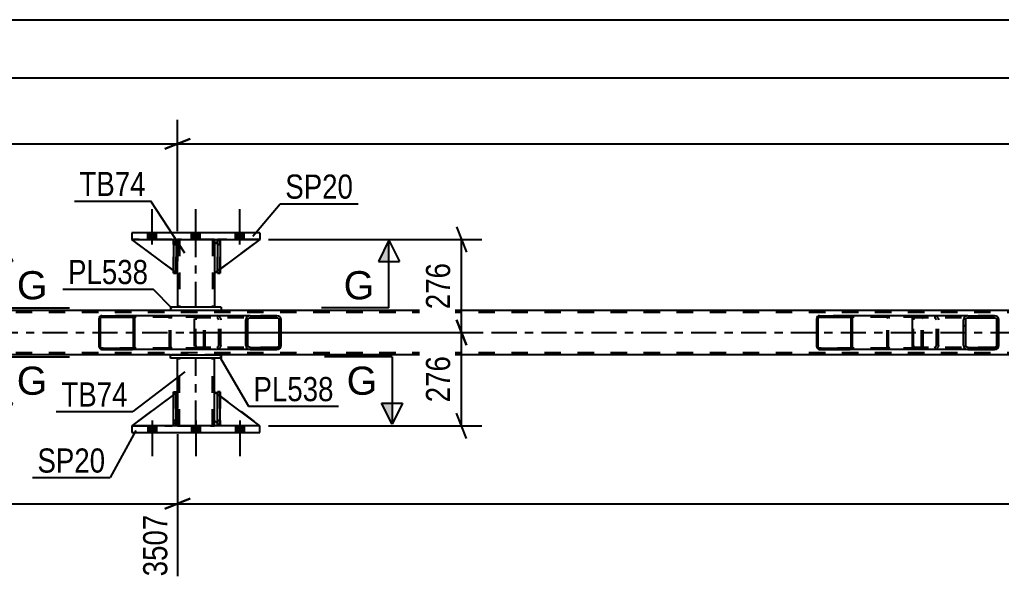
# Model space of a CAD drawing. Header units: millimetres. Extents: x 0 to 841, y 0 to 594.
# Drawn here: x 220.5 to 337, y 211.6 to 278.2 of the extents above; entities that cross this region are included whole.
import ezdxf

# ---------------------------------------------------------------- set-up
doc = ezdxf.new("R2010")
doc.units = ezdxf.units.MM
doc.linetypes.add('DXK_LINE_DOT2', pattern=[3.9198, 1.9599, -1.9599])
doc.linetypes.add('DXK_LINE_DOT3', pattern=[5.9187, 2.979, -0.9799, 0.9799, -0.9799])
doc.styles.add('Arial', font='ARIAL.TTF', dxfattribs={"height": 0.2})
doc.styles.add('Arial Narrow', font='ARIALN.TTF', dxfattribs={"height": 0.2})

# ---------------------------------------------------------------- blocks, each defined once
blk = doc.blocks.new('Part-814735583-2885 - 2738')
at = {"color": 7, "linetype": 'DXK_LINE_DOT2'}
for p, q in [((243.96, 251.52), (243.96, 252.12)), ((243.96, 252.12), (243.96, 252.12)), ((243.96, 252.12), (243.96, 248.12)), ((244.28, 252.12), (243.96, 252.12)), ((244.28, 251.52), (244.28, 252.12)), ((244.28, 248.12), (244.28, 252.12)), ((243.96, 248.12), (243.96, 251.52)), ((243.96, 251.52), (244.28, 251.52)), ((244.28, 251.52), (244.28, 248.12)), ((243.96, 248.12), (244.28, 248.12))]:
    blk.add_line(p, q, dxfattribs=at)
blk = doc.blocks.new('Part-814735583-2821 - 2738')
at = {"color": 2, "linetype": 'Continuous'}
for p, q in [((238.76, 233.71), (233.81, 230.04)), ((239.21, 234.04), (239.08, 233.95)), ((239.21, 230.64), (239.21, 234.04)), ((239.21, 230.64), (239.08, 230.52)), ((239.21, 230.64), (239.21, 230.64)), ((238.76, 230.2), (238.61, 230.04))]:
    blk.add_line(p, q, dxfattribs=at)
at = {"color": 7, "linetype": 'DXK_LINE_DOT2'}
for p, q in [((239.08, 233.95), (238.76, 233.71)), ((239.21, 230.64), (239.21, 234.04)), ((239.21, 230.64), (238.61, 230.04)), ((233.81, 230.04), (238.61, 230.04)), ((239.08, 230.52), (238.76, 230.2))]:
    blk.add_line(p, q, dxfattribs=at)
blk = doc.blocks.new('Part-814735583-2918 - 2738')
at = {"color": 2, "linetype": 'Continuous'}
for p, q in [((244.41, 244.12), (238.41, 244.12)), ((238.41, 244.12), (238.41, 243.72)), ((244.41, 243.72), (238.41, 243.72)), ((244.41, 244.12), (244.41, 243.72))]:
    blk.add_line(p, q, dxfattribs=at)
blk = doc.blocks.new('Part-814735583-2873 - 2738')
at = {"color": 2, "linetype": 'Continuous'}
for p, q in [((239.21, 234.04), (239.21, 238.04)), ((243.61, 234.04), (243.61, 238.04)), ((239.21, 230.04), (239.21, 230.64)), ((243.61, 230.04), (243.61, 230.64))]:
    blk.add_line(p, q, dxfattribs=at)
at = {"color": 7, "linetype": 'DXK_LINE_DOT2'}
for p, q in [((243.61, 238.04), (239.21, 238.04)), ((239.45, 230.04), (239.45, 238.04)), ((243.37, 230.04), (243.37, 238.04)), ((239.21, 230.64), (239.21, 234.04)), ((243.61, 230.64), (243.61, 234.04)), ((239.21, 230.04), (243.61, 230.04))]:
    blk.add_line(p, q, dxfattribs=at)
at = {"color": 7, "linetype": 'DXK_LINE_DOT3'}
blk.add_line((241.41, 230.04), (241.41, 238.04), dxfattribs=at)
blk = doc.blocks.new('Part-814735583-2868 - 2738')
at = {"color": 2, "linetype": 'Continuous'}
for p, q in [((238.41, 238.44), (244.41, 238.44)), ((238.41, 238.04), (238.41, 238.44)), ((244.41, 238.04), (238.41, 238.04)), ((244.41, 238.44), (244.41, 238.04))]:
    blk.add_line(p, q, dxfattribs=at)
blk = doc.blocks.new('Part-814735583-2823 - 2738')
at = {"color": 2, "linetype": 'Continuous'}
for p, q in [((243.96, 230.04), (243.96, 234.04)), ((243.96, 234.04), (244.28, 234.04)), ((244.28, 230.04), (244.28, 234.04)), ((243.96, 230.04), (243.96, 230.04)), ((244.28, 230.04), (243.96, 230.04))]:
    blk.add_line(p, q, dxfattribs=at)
at = {"color": 7, "linetype": 'DXK_LINE_DOT2'}
for p, q in [((243.96, 234.04), (243.96, 230.64)), ((244.28, 230.64), (244.28, 234.04)), ((243.96, 230.64), (243.96, 230.04)), ((243.96, 230.64), (244.28, 230.64)), ((244.28, 230.04), (244.28, 230.64)), ((244.28, 230.04), (244.28, 230.04))]:
    blk.add_line(p, q, dxfattribs=at)
blk = doc.blocks.new('Part-814735583-2818 - 2738')
at = {"color": 2, "linetype": 'Continuous'}
for p, q in [((243.61, 230.64), (243.61, 234.04)), ((243.96, 233.78), (243.61, 234.04)), ((249.01, 230.04), (244.28, 233.54)), ((243.96, 230.29), (243.61, 230.64))]:
    blk.add_line(p, q, dxfattribs=at)
at = {"color": 7, "linetype": 'DXK_LINE_DOT2'}
for p, q in [((244.28, 233.54), (243.96, 233.78)), ((244.21, 230.04), (243.96, 230.29)), ((249.01, 230.04), (244.21, 230.04)), ((249.01, 230.04), (249.01, 230.04)), ((249.01, 230.04), (249.01, 230.04))]:
    blk.add_line(p, q, dxfattribs=at)
blk = doc.blocks.new('Part-814735583-2883 - 2738')
at = {"color": 2, "linetype": 'Continuous'}
for p, q in [((249.01, 230.04), (233.81, 230.04)), ((233.81, 230.04), (233.81, 229.24)), ((249.01, 229.24), (249.01, 230.04)), ((233.81, 229.24), (249.01, 229.24))]:
    blk.add_line(p, q, dxfattribs=at)
blk = doc.blocks.new('Part-814735583-2819 - 2738')
at = {"color": 7, "linetype": 'DXK_LINE_DOT2'}
for p, q in [((243.61, 230.64), (243.61, 234.04)), ((243.61, 234.04), (249.01, 230.04)), ((244.21, 230.04), (243.61, 230.64)), ((249.01, 230.04), (244.21, 230.04))]:
    blk.add_line(p, q, dxfattribs=at)
blk = doc.blocks.new('Part-814735583-2820 - 2738')
at = {"color": 7, "linetype": 'DXK_LINE_DOT2'}
for p, q in [((238.76, 251.52), (238.76, 252.12)), ((238.76, 252.12), (238.76, 252.12)), ((238.76, 252.12), (238.76, 248.12)), ((239.08, 252.12), (238.76, 252.12)), ((239.08, 251.52), (239.08, 252.12)), ((239.08, 248.12), (239.08, 252.12)), ((238.76, 248.12), (238.76, 251.52)), ((238.76, 251.52), (239.08, 251.52)), ((239.08, 251.52), (239.08, 248.12)), ((238.76, 248.12), (239.08, 248.12))]:
    blk.add_line(p, q, dxfattribs=at)
blk = doc.blocks.new('Part-814735583-2822 - 2738')
at = {"color": 7, "linetype": 'DXK_LINE_DOT2'}
for p, q in [((239.21, 234.04), (233.81, 230.04)), ((239.21, 230.64), (239.21, 234.04)), ((239.21, 234.04), (239.21, 230.64)), ((238.61, 230.04), (239.21, 230.64)), ((239.21, 230.64), (238.61, 230.04)), ((239.21, 230.64), (239.21, 230.64)), ((233.81, 230.04), (238.61, 230.04))]:
    blk.add_line(p, q, dxfattribs=at)
blk = doc.blocks.new('Part-814735583-2825 - 2738')
at = {"color": 7, "linetype": 'DXK_LINE_DOT2'}
for p, q in [((244.28, 234.04), (243.96, 234.04)), ((243.96, 230.64), (243.96, 234.04)), ((243.96, 234.04), (243.96, 230.04)), ((244.28, 234.04), (244.28, 230.64)), ((244.28, 230.04), (244.28, 234.04)), ((244.28, 230.64), (243.96, 230.64)), ((243.96, 230.04), (243.96, 230.64)), ((244.28, 230.64), (244.28, 230.04)), ((244.28, 230.04), (243.96, 230.04)), ((244.28, 230.04), (244.28, 230.04))]:
    blk.add_line(p, q, dxfattribs=at)
blk = doc.blocks.new('Part-814735583-2891 - 2738')
at = {"color": 2, "linetype": 'Continuous'}
for p, q in [((239.21, 252.12), (239.21, 251.52)), ((243.61, 252.12), (243.61, 251.52)), ((239.21, 248.12), (239.21, 244.12)), ((243.61, 248.12), (243.61, 244.12))]:
    blk.add_line(p, q, dxfattribs=at)
at = {"color": 7, "linetype": 'DXK_LINE_DOT2'}
for p, q in [((243.61, 252.12), (239.21, 252.12)), ((239.45, 252.12), (239.45, 244.12)), ((243.37, 252.12), (243.37, 244.12)), ((239.21, 251.52), (239.21, 248.12)), ((243.61, 251.52), (243.61, 248.12)), ((243.61, 244.12), (239.21, 244.12))]:
    blk.add_line(p, q, dxfattribs=at)
at = {"color": 7, "linetype": 'DXK_LINE_DOT3'}
blk.add_line((241.41, 244.12), (241.41, 252.12), dxfattribs=at)
blk = doc.blocks.new('Part-814735583-2827 - 2738')
at = {"linetype": 'Continuous'}
h = blk.add_hatch(dxfattribs=at)
h.set_pattern_fill('', scale=0.7, style=0, pattern_type=0)
h.set_pattern_definition([(45, (336.616, 242.7862), (-1.57154, 1.57154), [])])
h.paths.add_polyline_path([(336.65, 242.6), (336.62, 242.79), (336.51, 242.94), (336.34, 243.05), (336.15, 243.08), (332.97, 243.08), (332.77, 243.05), (332.61, 242.94), (332.5, 242.79), (332.46, 242.6), (332.46, 239.56), (332.5, 239.38), (332.61, 239.22), (332.77, 239.12), (332.97, 239.08), (336.15, 239.08), (336.34, 239.12), (336.51, 239.22), (336.62, 239.38), (336.65, 239.56)])
h.paths.add_polyline_path([(336.38, 239.47), (336.33, 239.39), (336.25, 239.34), (336.15, 239.32), (332.97, 239.32), (332.87, 239.34), (332.79, 239.39), (332.73, 239.47), (332.72, 239.56), (332.72, 242.6), (332.73, 242.69), (332.79, 242.77), (332.87, 242.82), (332.97, 242.84), (336.15, 242.84), (336.25, 242.82), (336.33, 242.77), (336.38, 242.69), (336.4, 242.6), (336.4, 239.56)])
at = {"color": 2, "linetype": 'Continuous'}
for p, q in [((326.4, 242.6), (326.42, 242.79)), ((326.4, 239.56), (326.4, 242.6)), ((326.42, 242.79), (326.48, 242.94)), ((326.48, 242.94), (326.56, 243.05)), ((326.56, 243.05), (326.67, 243.08)), ((332.97, 243.08), (326.67, 243.08)), ((332.5, 242.79), (332.46, 242.6)), ((332.46, 239.56), (332.46, 242.6)), ((332.72, 242.6), (332.73, 242.69)), ((332.72, 239.56), (332.72, 242.6)), ((332.73, 242.69), (332.79, 242.77)), ((332.97, 243.08), (332.77, 243.05)), ((332.79, 242.77), (332.87, 242.82)), ((332.87, 242.82), (332.97, 242.84)), ((332.97, 243.08), (336.15, 243.08)), ((332.97, 242.84), (336.15, 242.84)), ((336.34, 243.05), (336.15, 243.08)), ((336.15, 242.84), (336.25, 242.82)), ((336.25, 242.82), (336.33, 242.77)), ((336.33, 242.77), (336.38, 242.69)), ((336.38, 242.69), (336.4, 242.6)), ((336.4, 239.56), (336.4, 242.6)), ((336.65, 242.6), (336.62, 242.79)), ((336.65, 239.56), (336.65, 242.6)), ((326.42, 239.38), (326.4, 239.56)), ((326.48, 239.22), (326.42, 239.38)), ((326.56, 239.12), (326.48, 239.22)), ((326.67, 239.08), (326.56, 239.12)), ((332.97, 239.08), (326.67, 239.08)), ((332.46, 239.56), (332.5, 239.38)), ((332.73, 239.47), (332.72, 239.56)), ((332.79, 239.39), (332.73, 239.47)), ((332.77, 239.12), (332.97, 239.08)), ((332.87, 239.34), (332.79, 239.39)), ((332.97, 239.32), (332.87, 239.34)), ((332.97, 239.32), (336.15, 239.32)), ((332.97, 239.08), (336.15, 239.08)), ((336.25, 239.34), (336.15, 239.32)), ((336.15, 239.08), (336.34, 239.12)), ((336.33, 239.39), (336.25, 239.34)), ((336.38, 239.47), (336.33, 239.39)), ((336.4, 239.56), (336.38, 239.47)), ((336.62, 239.38), (336.65, 239.56))]:
    blk.add_line(p, q, dxfattribs=at)
at = {"color": 7, "linetype": 'DXK_LINE_DOT2'}
for p, q in [((326.54, 242.69), (326.53, 242.6)), ((326.53, 239.56), (326.53, 242.6)), ((326.57, 242.77), (326.54, 242.69)), ((326.61, 242.82), (326.57, 242.77)), ((326.67, 242.84), (326.61, 242.82)), ((336.15, 242.84), (326.67, 242.84)), ((327.66, 242.84), (327.66, 243.08)), ((329, 243.08), (329.19, 243.05)), ((329.1, 242.82), (329, 242.84)), ((329.18, 242.77), (329.1, 242.82)), ((329.23, 242.69), (329.18, 242.77)), ((329.25, 242.6), (329.23, 242.69)), ((329.25, 239.56), (329.25, 242.6)), ((329.47, 242.79), (329.5, 242.6)), ((329.5, 239.56), (329.5, 242.6)), ((336.15, 243.08), (332.97, 243.08)), ((326.53, 239.56), (326.54, 239.47)), ((326.54, 239.47), (326.57, 239.39)), ((326.57, 239.39), (326.61, 239.34)), ((326.61, 239.34), (326.67, 239.32)), ((336.15, 239.32), (326.67, 239.32)), ((327.66, 239.08), (327.66, 239.32)), ((329, 239.32), (329.1, 239.34)), ((329.19, 239.12), (329, 239.08)), ((329.1, 239.34), (329.18, 239.39)), ((329.18, 239.39), (329.23, 239.47)), ((329.23, 239.47), (329.25, 239.56)), ((329.5, 239.56), (329.47, 239.38)), ((336.15, 239.08), (332.97, 239.08))]:
    blk.add_line(p, q, dxfattribs=at)
for centre, start, end in [((329.02, 242.59), 23.8494, 68.8059), ((329.02, 239.58), 291.1941, 336.1506)]:
    blk.add_arc(centre, 0.492, start, end, dxfattribs=at)
at = {"color": 2, "linetype": 'Continuous'}
for centre, start, end in [((332.95, 242.59), 111.1941, 156.1506), ((336.17, 242.59), 23.8494, 68.8059), ((332.95, 239.58), 203.8494, 248.8059), ((336.17, 239.58), 291.1941, 336.1506)]:
    blk.add_arc(centre, 0.492, start, end, dxfattribs=at)
blk = doc.blocks.new('Part-814735583-2829 - 2738')
at = {"color": 2, "linetype": 'Continuous'}
for p, q in [((244.28, 252.12), (243.96, 252.12)), ((243.96, 252.12), (243.96, 248.12)), ((244.28, 252.12), (244.28, 252.12)), ((244.28, 252.12), (244.28, 248.12)), ((244.28, 248.12), (243.96, 248.12))]:
    blk.add_line(p, q, dxfattribs=at)
at = {"color": 7, "linetype": 'DXK_LINE_DOT2'}
for p, q in [((243.96, 251.52), (243.96, 252.12)), ((244.28, 251.52), (244.28, 252.12)), ((244.28, 252.12), (244.28, 252.12)), ((244.28, 251.52), (243.96, 251.52)), ((243.96, 251.52), (243.96, 248.12)), ((244.28, 248.12), (244.28, 251.52))]:
    blk.add_line(p, q, dxfattribs=at)
blk = doc.blocks.new('Part-814735583-2830 - 2738')
at = {"color": 7, "linetype": 'DXK_LINE_DOT2'}
for p, q in [((239.21, 248.12), (233.81, 252.12)), ((233.81, 252.12), (238.61, 252.12)), ((238.61, 252.12), (239.21, 251.52)), ((239.21, 251.52), (238.61, 252.12)), ((239.21, 251.52), (239.21, 248.12)), ((239.21, 251.52), (239.21, 251.52)), ((239.21, 251.52), (239.21, 248.12))]:
    blk.add_line(p, q, dxfattribs=at)
blk = doc.blocks.new('Part-814735583-2831 - 2738')
at = {"color": 2, "linetype": 'Continuous'}
for p, q in [((238.76, 248.45), (233.81, 252.12)), ((238.76, 251.97), (238.61, 252.12)), ((239.21, 251.52), (239.08, 251.65)), ((239.21, 251.52), (239.21, 251.52)), ((239.21, 248.12), (239.21, 251.52)), ((239.08, 248.22), (239.21, 248.12)), ((239.21, 248.12), (239.21, 248.12))]:
    blk.add_line(p, q, dxfattribs=at)
at = {"color": 7, "linetype": 'DXK_LINE_DOT2'}
for p, q in [((238.61, 252.12), (233.81, 252.12)), ((238.61, 252.12), (239.21, 251.52)), ((239.08, 251.65), (238.76, 251.97)), ((239.21, 251.52), (239.21, 248.12)), ((239.08, 248.22), (238.76, 248.45))]:
    blk.add_line(p, q, dxfattribs=at)
blk = doc.blocks.new('Part-814735583-2832 - 2738')
at = {"color": 7, "linetype": 'DXK_LINE_DOT2'}
for p, q in [((244.21, 252.12), (243.61, 251.52)), ((243.61, 248.12), (249.01, 252.12)), ((249.01, 252.12), (244.21, 252.12)), ((243.61, 251.52), (243.61, 248.12))]:
    blk.add_line(p, q, dxfattribs=at)
blk = doc.blocks.new('Part-814735583-2833 - 2738')
at = {"color": 2, "linetype": 'Continuous'}
for p, q in [((243.96, 251.88), (243.61, 251.52)), ((249.01, 252.12), (244.28, 248.62)), ((243.61, 251.52), (243.61, 248.12)), ((243.96, 248.38), (243.61, 248.12))]:
    blk.add_line(p, q, dxfattribs=at)
at = {"color": 7, "linetype": 'DXK_LINE_DOT2'}
for p, q in [((244.21, 252.12), (243.96, 251.88)), ((249.01, 252.12), (244.21, 252.12)), ((244.28, 248.62), (243.96, 248.38))]:
    blk.add_line(p, q, dxfattribs=at)
blk = doc.blocks.new('Part-814735583-2852 - 2738')
at = {"linetype": 'Continuous'}
h = blk.add_hatch(dxfattribs=at)
h.set_pattern_fill('', scale=0.7, style=0, pattern_type=0)
h.set_pattern_definition([(45, (319.284, 242.885), (-1.57154, 1.57154), [])])
h.paths.add_polyline_path([(319.31, 242.76), (319.28, 242.88), (319.21, 242.99), (319.1, 243.06), (318.97, 243.08), (315.39, 243.08), (315.26, 243.06), (315.15, 242.99), (315.08, 242.88), (315.05, 242.76), (315.05, 239.4), (315.08, 239.28), (315.15, 239.18), (315.26, 239.11), (315.39, 239.08), (318.97, 239.08), (319.1, 239.11), (319.21, 239.18), (319.28, 239.28), (319.31, 239.4)])
h.paths.add_polyline_path([(319.13, 239.34), (319.09, 239.29), (319.03, 239.25), (318.97, 239.24), (315.39, 239.24), (315.33, 239.25), (315.27, 239.29), (315.24, 239.34), (315.22, 239.4), (315.22, 242.76), (315.24, 242.82), (315.27, 242.88), (315.33, 242.91), (315.39, 242.92), (318.97, 242.92), (319.03, 242.91), (319.09, 242.88), (319.13, 242.82), (319.14, 242.76), (319.14, 239.4)])
at = {"color": 2, "linetype": 'Continuous'}
for p, q in [((315.08, 242.88), (315.05, 242.76)), ((315.05, 239.4), (315.05, 242.76)), ((315.22, 242.76), (315.24, 242.82)), ((315.22, 239.4), (315.22, 242.76)), ((315.24, 242.82), (315.27, 242.88)), ((315.39, 243.08), (315.26, 243.06)), ((315.27, 242.88), (315.33, 242.91)), ((315.33, 242.91), (315.39, 242.92)), ((315.39, 243.08), (318.97, 243.08)), ((315.39, 242.92), (318.97, 242.92)), ((326.67, 243.08), (318.97, 243.08)), ((319.1, 243.06), (318.97, 243.08)), ((318.97, 242.92), (319.03, 242.91)), ((319.03, 242.91), (319.09, 242.88)), ((319.09, 242.88), (319.13, 242.82)), ((319.13, 242.82), (319.14, 242.76)), ((319.14, 239.4), (319.14, 242.76)), ((319.31, 242.76), (319.28, 242.88)), ((319.31, 239.4), (319.31, 242.76)), ((315.05, 239.4), (315.08, 239.28)), ((315.24, 239.34), (315.22, 239.4)), ((315.27, 239.29), (315.24, 239.34)), ((315.26, 239.11), (315.39, 239.08)), ((315.33, 239.25), (315.27, 239.29)), ((315.39, 239.24), (315.33, 239.25)), ((315.39, 239.24), (318.97, 239.24)), ((315.39, 239.08), (318.97, 239.08)), ((319.03, 239.25), (318.97, 239.24)), ((318.97, 239.08), (319.1, 239.11)), ((326.67, 239.08), (318.97, 239.08)), ((319.09, 239.29), (319.03, 239.25)), ((319.13, 239.34), (319.09, 239.29)), ((319.14, 239.4), (319.13, 239.34)), ((319.28, 239.28), (319.31, 239.4))]:
    blk.add_line(p, q, dxfattribs=at)
at = {"color": 7, "linetype": 'DXK_LINE_DOT2'}
for p, q in [((318.97, 243.08), (315.39, 243.08)), ((327.32, 242.92), (315.39, 242.92)), ((323.4, 242.76), (323.43, 242.88)), ((323.4, 239.4), (323.4, 242.76)), ((323.59, 242.82), (323.57, 242.76)), ((323.57, 239.4), (323.57, 242.76)), ((323.62, 242.88), (323.59, 242.82)), ((323.61, 243.06), (323.74, 243.08)), ((323.62, 242.88), (323.64, 242.88)), ((323.64, 242.88), (323.68, 242.91)), ((323.68, 242.91), (323.74, 242.92)), ((327.32, 243.08), (326.67, 243.08)), ((327.32, 243.08), (327.45, 243.06)), ((327.38, 242.91), (327.32, 242.92)), ((327.44, 242.88), (327.38, 242.91)), ((327.48, 242.82), (327.44, 242.88)), ((327.49, 242.76), (327.48, 242.82)), ((327.49, 239.4), (327.49, 242.76)), ((327.63, 242.88), (327.65, 242.79)), ((327.65, 242.79), (327.66, 242.76)), ((327.66, 239.4), (327.66, 242.76)), ((327.32, 239.24), (315.39, 239.24)), ((318.97, 239.08), (315.39, 239.08)), ((323.43, 239.28), (323.4, 239.4)), ((323.57, 239.4), (323.59, 239.34)), ((323.59, 239.34), (323.62, 239.29)), ((323.74, 239.08), (323.61, 239.11)), ((323.62, 239.29), (323.64, 239.28)), ((323.64, 239.28), (323.68, 239.25)), ((323.68, 239.25), (323.74, 239.24)), ((327.32, 239.08), (326.67, 239.08)), ((327.32, 239.24), (327.38, 239.25)), ((327.45, 239.11), (327.32, 239.08)), ((327.38, 239.25), (327.44, 239.29)), ((327.44, 239.29), (327.48, 239.34)), ((327.48, 239.34), (327.49, 239.4)), ((327.65, 239.38), (327.63, 239.28)), ((327.66, 239.4), (327.65, 239.38))]:
    blk.add_line(p, q, dxfattribs=at)
at = {"color": 2, "linetype": 'Continuous'}
for centre, start, end in [((315.38, 242.75), 110.7583, 155.68), ((318.98, 242.75), 24.32, 69.2417), ((315.38, 239.42), 204.32, 249.2417), ((318.98, 239.42), 290.7583, 335.68)]:
    blk.add_arc(centre, 0.331, start, end, dxfattribs=at)
at = {"color": 7, "linetype": 'DXK_LINE_DOT2'}
for centre, start, end in [((323.73, 242.75), 110.7583, 155.68), ((327.33, 242.75), 24.32, 69.2417), ((323.73, 239.42), 204.32, 249.2417), ((327.33, 239.42), 290.7583, 335.68)]:
    blk.add_arc(centre, 0.331, start, end, dxfattribs=at)
blk = doc.blocks.new('Part-814735583-2860 - 2738')
at = {"color": 2, "linetype": 'Continuous'}
for p, q in [((238.76, 230.04), (238.76, 234.04)), ((238.76, 234.04), (239.08, 234.04)), ((239.08, 230.04), (239.08, 234.04)), ((238.76, 230.04), (238.76, 230.04)), ((239.08, 230.04), (238.76, 230.04))]:
    blk.add_line(p, q, dxfattribs=at)
at = {"color": 7, "linetype": 'DXK_LINE_DOT2'}
for p, q in [((238.76, 234.04), (238.76, 230.64)), ((239.08, 230.64), (239.08, 234.04)), ((238.76, 230.64), (238.76, 230.04)), ((238.76, 230.64), (239.08, 230.64)), ((239.08, 230.04), (239.08, 230.64)), ((239.08, 230.04), (239.08, 230.04))]:
    blk.add_line(p, q, dxfattribs=at)
blk = doc.blocks.new('Part-814735583-2862 - 2738')
at = {"color": 7, "linetype": 'DXK_LINE_DOT2'}
for p, q in [((238.76, 234.04), (239.08, 234.04)), ((238.76, 230.64), (238.76, 234.04)), ((238.76, 234.04), (238.76, 230.04)), ((239.08, 234.04), (239.08, 230.64)), ((239.08, 230.04), (239.08, 233.95)), ((239.08, 230.64), (238.76, 230.64)), ((238.76, 230.04), (238.76, 230.64)), ((239.08, 230.64), (239.08, 230.04)), ((239.08, 230.04), (238.76, 230.04)), ((239.08, 230.04), (239.08, 230.04))]:
    blk.add_line(p, q, dxfattribs=at)
blk = doc.blocks.new('Part-814735583-2878 - 2738')
at = {"color": 2, "linetype": 'Continuous'}
for p, q in [((249.01, 252.92), (233.81, 252.92)), ((233.81, 252.92), (233.81, 252.12)), ((249.01, 252.92), (249.01, 252.12)), ((233.81, 252.12), (249.01, 252.12))]:
    blk.add_line(p, q, dxfattribs=at)
blk = doc.blocks.new('Part-814735583-2901 - 2738')
at = {"linetype": 'Continuous'}
h = blk.add_hatch(dxfattribs=at)
h.set_pattern_fill('', scale=0.7, style=0, pattern_type=0)
h.set_pattern_definition([(45, (234.1497, 242.885), (-1.57154, 1.57154), [])])
h.paths.add_polyline_path([(234.18, 242.76), (234.15, 242.88), (234.08, 242.99), (233.97, 243.06), (233.84, 243.08), (230.26, 243.08), (230.13, 243.06), (230.02, 242.99), (229.94, 242.88), (229.92, 242.76), (229.92, 239.4), (229.94, 239.28), (230.02, 239.18), (230.13, 239.11), (230.26, 239.08), (233.84, 239.08), (233.97, 239.11), (234.08, 239.18), (234.15, 239.28), (234.18, 239.4)])
h.paths.add_polyline_path([(233.99, 239.34), (233.96, 239.29), (233.9, 239.25), (233.84, 239.24), (230.26, 239.24), (230.19, 239.25), (230.14, 239.29), (230.1, 239.34), (230.09, 239.4), (230.09, 242.76), (230.1, 242.82), (230.14, 242.88), (230.19, 242.91), (230.26, 242.92), (233.84, 242.92), (233.9, 242.91), (233.96, 242.88), (233.99, 242.82), (234.01, 242.76), (234.01, 239.4)])
at = {"color": 2, "linetype": 'Continuous'}
for p, q in [((229.94, 242.88), (229.92, 242.76)), ((229.92, 239.4), (229.92, 242.76)), ((230.09, 242.76), (230.1, 242.82)), ((230.09, 239.4), (230.09, 242.76)), ((230.1, 242.82), (230.14, 242.88)), ((230.26, 243.08), (230.13, 243.06)), ((230.14, 242.88), (230.19, 242.91)), ((230.19, 242.91), (230.26, 242.92)), ((230.26, 243.08), (233.84, 243.08)), ((230.26, 242.92), (233.84, 242.92)), ((241.53, 243.08), (233.84, 243.08)), ((233.97, 243.06), (233.84, 243.08)), ((233.84, 242.92), (233.9, 242.91)), ((233.9, 242.91), (233.96, 242.88)), ((233.96, 242.88), (233.99, 242.82)), ((233.99, 242.82), (234.01, 242.76)), ((234.01, 239.4), (234.01, 242.76)), ((234.18, 242.76), (234.15, 242.88)), ((234.18, 239.4), (234.18, 242.76)), ((229.92, 239.4), (229.94, 239.28)), ((230.1, 239.34), (230.09, 239.4)), ((230.14, 239.29), (230.1, 239.34)), ((230.13, 239.11), (230.26, 239.08)), ((230.19, 239.25), (230.14, 239.29)), ((230.26, 239.24), (230.19, 239.25)), ((230.26, 239.24), (233.84, 239.24)), ((230.26, 239.08), (233.84, 239.08)), ((233.9, 239.25), (233.84, 239.24)), ((233.84, 239.08), (233.97, 239.11)), ((241.53, 239.08), (233.84, 239.08)), ((233.96, 239.29), (233.9, 239.25)), ((233.99, 239.34), (233.96, 239.29)), ((234.01, 239.4), (233.99, 239.34)), ((234.15, 239.28), (234.18, 239.4))]:
    blk.add_line(p, q, dxfattribs=at)
at = {"color": 7, "linetype": 'DXK_LINE_DOT2'}
for p, q in [((233.84, 243.08), (230.26, 243.08)), ((242.18, 242.92), (230.26, 242.92)), ((238.27, 242.76), (238.29, 242.88)), ((238.27, 239.4), (238.27, 242.76)), ((238.45, 242.82), (238.44, 242.76)), ((238.44, 239.4), (238.44, 242.76)), ((238.49, 242.88), (238.45, 242.82)), ((238.48, 243.06), (238.61, 243.08)), ((238.49, 242.88), (238.5, 242.88)), ((238.5, 242.88), (238.54, 242.91)), ((238.54, 242.91), (238.61, 242.92)), ((242.18, 243.08), (241.53, 243.08)), ((242.18, 243.08), (242.31, 243.06)), ((242.25, 242.91), (242.18, 242.92)), ((242.3, 242.88), (242.25, 242.91)), ((242.34, 242.82), (242.3, 242.88)), ((242.35, 242.76), (242.34, 242.82)), ((242.35, 239.4), (242.35, 242.76)), ((242.5, 242.88), (242.52, 242.79)), ((242.52, 242.79), (242.52, 242.76)), ((242.52, 239.4), (242.52, 242.76)), ((242.18, 239.24), (230.26, 239.24)), ((233.84, 239.08), (230.26, 239.08)), ((238.29, 239.28), (238.27, 239.4)), ((238.44, 239.4), (238.45, 239.34)), ((238.45, 239.34), (238.49, 239.29)), ((238.61, 239.08), (238.48, 239.11)), ((238.49, 239.29), (238.5, 239.28)), ((238.5, 239.28), (238.54, 239.25)), ((238.54, 239.25), (238.61, 239.24)), ((242.18, 239.08), (241.53, 239.08)), ((242.18, 239.24), (242.25, 239.25)), ((242.31, 239.11), (242.18, 239.08)), ((242.25, 239.25), (242.3, 239.29)), ((242.3, 239.29), (242.34, 239.34)), ((242.34, 239.34), (242.35, 239.4)), ((242.52, 239.38), (242.5, 239.28)), ((242.52, 239.4), (242.52, 239.38))]:
    blk.add_line(p, q, dxfattribs=at)
at = {"color": 2, "linetype": 'Continuous'}
for centre, start, end in [((230.25, 242.75), 110.7583, 155.68), ((233.85, 242.75), 24.32, 69.2417), ((230.25, 239.42), 204.32, 249.2417), ((233.85, 239.42), 290.7583, 335.68)]:
    blk.add_arc(centre, 0.331, start, end, dxfattribs=at)
at = {"color": 7, "linetype": 'DXK_LINE_DOT2'}
for centre, start, end in [((238.6, 242.75), 110.7583, 155.68), ((242.2, 242.75), 24.32, 69.2417), ((238.6, 239.42), 204.32, 249.2417), ((242.2, 239.42), 290.7583, 335.68)]:
    blk.add_arc(centre, 0.331, start, end, dxfattribs=at)
blk = doc.blocks.new('Part-814735583-2902 - 2738')
at = {"linetype": 'Continuous'}
h = blk.add_hatch(dxfattribs=at)
h.set_pattern_fill('', scale=0.7, style=0, pattern_type=0)
h.set_pattern_definition([(45, (251.4817, 242.7862), (-1.57154, 1.57154), [])])
h.paths.add_polyline_path([(251.52, 242.6), (251.48, 242.79), (251.37, 242.94), (251.21, 243.05), (251.02, 243.08), (247.83, 243.08), (247.64, 243.05), (247.48, 242.94), (247.37, 242.79), (247.33, 242.6), (247.33, 239.56), (247.37, 239.38), (247.48, 239.22), (247.64, 239.12), (247.83, 239.08), (251.02, 239.08), (251.21, 239.12), (251.37, 239.22), (251.48, 239.38), (251.52, 239.56)])
h.paths.add_polyline_path([(251.25, 239.47), (251.19, 239.39), (251.11, 239.34), (251.02, 239.32), (247.83, 239.32), (247.74, 239.34), (247.66, 239.39), (247.6, 239.47), (247.58, 239.56), (247.58, 242.6), (247.6, 242.69), (247.66, 242.77), (247.74, 242.82), (247.83, 242.84), (251.02, 242.84), (251.11, 242.82), (251.19, 242.77), (251.25, 242.69), (251.27, 242.6), (251.27, 239.56)])
at = {"color": 2, "linetype": 'Continuous'}
for p, q in [((241.26, 242.6), (241.28, 242.79)), ((241.26, 239.56), (241.26, 242.6)), ((241.28, 242.79), (241.34, 242.94)), ((241.34, 242.94), (241.43, 243.05)), ((241.43, 243.05), (241.53, 243.08)), ((247.83, 243.08), (241.53, 243.08)), ((247.37, 242.79), (247.33, 242.6)), ((247.33, 239.56), (247.33, 242.6)), ((247.58, 242.6), (247.6, 242.69)), ((247.58, 239.56), (247.58, 242.6)), ((247.6, 242.69), (247.66, 242.77)), ((247.83, 243.08), (247.64, 243.05)), ((247.66, 242.77), (247.74, 242.82)), ((247.74, 242.82), (247.83, 242.84)), ((247.83, 243.08), (251.02, 243.08)), ((247.83, 242.84), (251.02, 242.84)), ((251.21, 243.05), (251.02, 243.08)), ((251.02, 242.84), (251.11, 242.82)), ((251.11, 242.82), (251.19, 242.77)), ((251.19, 242.77), (251.25, 242.69)), ((251.25, 242.69), (251.27, 242.6)), ((251.27, 239.56), (251.27, 242.6)), ((251.52, 242.6), (251.48, 242.79)), ((251.52, 239.56), (251.52, 242.6)), ((241.28, 239.38), (241.26, 239.56)), ((241.34, 239.22), (241.28, 239.38)), ((241.43, 239.12), (241.34, 239.22)), ((241.53, 239.08), (241.43, 239.12)), ((247.83, 239.08), (241.53, 239.08)), ((247.33, 239.56), (247.37, 239.38)), ((247.6, 239.47), (247.58, 239.56)), ((247.66, 239.39), (247.6, 239.47)), ((247.64, 239.12), (247.83, 239.08)), ((247.74, 239.34), (247.66, 239.39)), ((247.83, 239.32), (247.74, 239.34)), ((247.83, 239.32), (251.02, 239.32)), ((247.83, 239.08), (251.02, 239.08)), ((251.11, 239.34), (251.02, 239.32)), ((251.02, 239.08), (251.21, 239.12)), ((251.19, 239.39), (251.11, 239.34)), ((251.25, 239.47), (251.19, 239.39)), ((251.27, 239.56), (251.25, 239.47)), ((251.48, 239.38), (251.52, 239.56))]:
    blk.add_line(p, q, dxfattribs=at)
at = {"color": 7, "linetype": 'DXK_LINE_DOT2'}
for p, q in [((241.41, 242.69), (241.4, 242.6)), ((241.4, 239.56), (241.4, 242.6)), ((241.44, 242.77), (241.41, 242.69)), ((241.48, 242.82), (241.44, 242.77)), ((241.53, 242.84), (241.48, 242.82)), ((251.02, 242.84), (241.53, 242.84)), ((242.52, 242.84), (242.52, 243.08)), ((243.87, 243.08), (244.06, 243.05)), ((243.96, 242.82), (243.87, 242.84)), ((244.04, 242.77), (243.96, 242.82)), ((244.1, 242.69), (244.04, 242.77)), ((244.12, 242.6), (244.1, 242.69)), ((244.12, 239.56), (244.12, 242.6)), ((244.33, 242.79), (244.37, 242.6)), ((244.37, 239.56), (244.37, 242.6)), ((251.02, 243.08), (247.83, 243.08)), ((241.4, 239.56), (241.41, 239.47)), ((241.41, 239.47), (241.44, 239.39)), ((241.44, 239.39), (241.48, 239.34)), ((241.48, 239.34), (241.53, 239.32)), ((251.02, 239.32), (241.53, 239.32)), ((242.52, 239.08), (242.52, 239.32)), ((243.87, 239.32), (243.96, 239.34)), ((244.06, 239.12), (243.87, 239.08)), ((243.96, 239.34), (244.04, 239.39)), ((244.04, 239.39), (244.1, 239.47)), ((244.1, 239.47), (244.12, 239.56)), ((244.37, 239.56), (244.33, 239.38)), ((251.02, 239.08), (247.83, 239.08))]:
    blk.add_line(p, q, dxfattribs=at)
for centre, start, end in [((243.88, 242.59), 23.8494, 68.8059), ((243.88, 239.58), 291.1941, 336.1506)]:
    blk.add_arc(centre, 0.492, start, end, dxfattribs=at)
at = {"color": 2, "linetype": 'Continuous'}
for centre, start, end in [((247.82, 242.59), 111.1941, 156.1506), ((251.03, 242.59), 23.8494, 68.8059), ((247.82, 239.58), 203.8494, 248.8059), ((251.03, 239.58), 291.1941, 336.1506)]:
    blk.add_arc(centre, 0.492, start, end, dxfattribs=at)
blk = doc.blocks.new('Part-814735583-2907 - 2738')
at = {"color": 2, "linetype": 'Continuous'}
for p, q in [((239.08, 252.12), (238.76, 252.12)), ((238.76, 252.12), (238.76, 248.12)), ((239.08, 252.12), (239.08, 252.12)), ((239.08, 252.12), (239.08, 248.12)), ((239.08, 248.12), (238.76, 248.12))]:
    blk.add_line(p, q, dxfattribs=at)
at = {"color": 7, "linetype": 'DXK_LINE_DOT2'}
for p, q in [((238.76, 251.52), (238.76, 252.12)), ((239.08, 251.52), (239.08, 252.12)), ((239.08, 252.12), (239.08, 252.12)), ((239.08, 251.52), (238.76, 251.52)), ((238.76, 251.52), (238.76, 248.12)), ((239.08, 248.12), (239.08, 251.52))]:
    blk.add_line(p, q, dxfattribs=at)
blk = doc.blocks.new('Part-814735583-2967 - 2738')
at = {"color": 7, "linetype": 'DXK_LINE_DOT2'}
for p, q in [((762.93, 243.48), (98.59, 243.48)), ((244.41, 243.72), (238.41, 243.72)), ((762.93, 238.68), (98.59, 238.68)), ((244.41, 238.44), (238.41, 238.44))]:
    blk.add_line(p, q, dxfattribs=at)
at = {"color": 2, "linetype": 'Continuous'}
for p, q in [((238.41, 243.72), (99.93, 243.72)), ((493.81, 243.72), (244.41, 243.72)), ((238.41, 238.44), (99.93, 238.44)), ((493.81, 238.44), (244.41, 238.44))]:
    blk.add_line(p, q, dxfattribs=at)
at = {"color": 7, "linetype": 'DXK_LINE_DOT3'}
blk.add_line((98.92, 241.08), (762.93, 241.08), dxfattribs=at)
blk = doc.blocks.new('Bolt-814735583-3017 - 2738')
at = {"linetype": 'Continuous'}
for points in [[(235.69, 252.12), (236.73, 252.12), (236.73, 252.92), (235.69, 252.92)], [(235.69, 252.12), (236.73, 252.12), (236.73, 252.92), (235.69, 252.92)], [(235.69, 252.12), (236.73, 252.12), (236.73, 252.92), (235.69, 252.92)], [(240.89, 252.12), (241.93, 252.12), (241.93, 252.92), (240.89, 252.92)], [(240.89, 252.12), (241.93, 252.12), (241.93, 252.92), (240.89, 252.92)], [(246.09, 252.12), (247.13, 252.12), (247.13, 252.92), (246.09, 252.92)], [(246.09, 252.12), (247.13, 252.12), (247.13, 252.92), (246.09, 252.92)], [(246.09, 252.12), (247.13, 252.12), (247.13, 252.92), (246.09, 252.92)]]:
    blk.add_hatch(color=1, dxfattribs=at).paths.add_polyline_path(points)
at = {"color": 1, "linetype": 'Continuous'}
for p, q in [((236.21, 251.52), (236.21, 255.72)), ((236.21, 251.52), (236.21, 255.72)), ((236.21, 251.52), (236.21, 255.72)), ((241.41, 251.52), (241.41, 255.72)), ((241.41, 251.52), (241.41, 255.72)), ((246.61, 251.52), (246.61, 255.72)), ((246.61, 251.52), (246.61, 255.72)), ((246.61, 251.52), (246.61, 255.72)), ((235.69, 252.12), (235.69, 252.92)), ((235.69, 252.12), (235.69, 252.92)), ((235.69, 252.12), (235.69, 252.92)), ((236.73, 252.12), (236.73, 252.92)), ((236.73, 252.12), (236.73, 252.92)), ((236.73, 252.12), (236.73, 252.92)), ((240.89, 252.12), (240.89, 252.92)), ((240.89, 252.12), (240.89, 252.92)), ((241.93, 252.12), (241.93, 252.92)), ((241.93, 252.12), (241.93, 252.92)), ((246.09, 252.12), (246.09, 252.92)), ((246.09, 252.12), (246.09, 252.92)), ((246.09, 252.12), (246.09, 252.92)), ((247.13, 252.12), (247.13, 252.92)), ((247.13, 252.12), (247.13, 252.92)), ((247.13, 252.12), (247.13, 252.92))]:
    blk.add_line(p, q, dxfattribs=at)
blk = doc.blocks.new('Bolt-814735583-3018 - 2738')
at = {"linetype": 'Continuous'}
for points in [[(236.73, 230.04), (235.69, 230.04), (235.69, 229.24), (236.73, 229.24)], [(236.73, 230.04), (235.69, 230.04), (235.69, 229.24), (236.73, 229.24)], [(236.73, 230.04), (235.69, 230.04), (235.69, 229.24), (236.73, 229.24)], [(241.93, 230.04), (240.89, 230.04), (240.89, 229.24), (241.93, 229.24)], [(241.93, 230.04), (240.89, 230.04), (240.89, 229.24), (241.93, 229.24)], [(247.13, 230.04), (246.09, 230.04), (246.09, 229.24), (247.13, 229.24)], [(247.13, 230.04), (246.09, 230.04), (246.09, 229.24), (247.13, 229.24)], [(247.13, 230.04), (246.09, 230.04), (246.09, 229.24), (247.13, 229.24)]]:
    blk.add_hatch(color=1, dxfattribs=at).paths.add_polyline_path(points)
at = {"color": 1, "linetype": 'Continuous'}
for p, q in [((236.21, 230.64), (236.21, 226.44)), ((236.21, 230.64), (236.21, 226.44)), ((236.21, 230.64), (236.21, 226.44)), ((241.41, 230.64), (241.41, 226.44)), ((241.41, 230.64), (241.41, 226.44)), ((246.61, 230.64), (246.61, 226.44)), ((246.61, 230.64), (246.61, 226.44)), ((246.61, 230.64), (246.61, 226.44)), ((235.69, 230.04), (235.69, 229.24)), ((235.69, 230.04), (235.69, 229.24)), ((235.69, 230.04), (235.69, 229.24)), ((236.73, 230.04), (236.73, 229.24)), ((236.73, 230.04), (236.73, 229.24)), ((236.73, 230.04), (236.73, 229.24)), ((240.89, 230.04), (240.89, 229.24)), ((240.89, 230.04), (240.89, 229.24)), ((241.93, 230.04), (241.93, 229.24)), ((241.93, 230.04), (241.93, 229.24)), ((246.09, 230.04), (246.09, 229.24)), ((246.09, 230.04), (246.09, 229.24)), ((246.09, 230.04), (246.09, 229.24)), ((247.13, 230.04), (247.13, 229.24)), ((247.13, 230.04), (247.13, 229.24)), ((247.13, 230.04), (247.13, 229.24))]:
    blk.add_line(p, q, dxfattribs=at)
blk = doc.blocks.new('StraightDimension-814735583-10691 - 2738')
at = {"color": 7, "linetype": 'Continuous'}
for p, q in [((239.21, 253.12), (239.21, 266.33)), ((98.51, 263.48), (239.21, 263.48)), ((237.71, 262.88), (240.71, 264.08))]:
    blk.add_line(p, q, dxfattribs=at)
blk = doc.blocks.new('StraightDimension-814735583-10768 - 2738')
at = {"color": 7, "linetype": 'Continuous'}
for p, q in [((239.21, 229.04), (239.21, 212.18)), ((240.71, 221.39), (237.71, 220.19)), ((239.21, 220.79), (494.61, 220.79))]:
    blk.add_line(p, q, dxfattribs=at)
blk = doc.blocks.new('StraightDimension-814735583-3036 - 2738')
at = {"color": 7, "linetype": 'Continuous'}
for p, q in [((272.31, 242.58), (273.51, 239.58)), ((240.64, 241.08), (275.31, 241.08)), ((272.91, 230.04), (272.91, 241.08)), ((273.51, 228.54), (272.31, 231.54)), ((250.01, 230.04), (275.31, 230.04))]:
    blk.add_line(p, q, dxfattribs=at)
at = {"color": 0}
blk.add_wipeout([(272.16, 238.9), (267.96, 238.9), (267.96, 232.22), (272.16, 232.22)], dxfattribs=at)
at = {"color": 3, "style": 'Arial Narrow'}
blk.add_text('276', height=2.863, rotation=90.0002, dxfattribs=at).set_placement((271.56, 232.82))
blk = doc.blocks.new('StraightDimension-814735583-3064 - 2738')
at = {"color": 7, "linetype": 'Continuous'}
for p, q in [((272.31, 253.62), (273.51, 250.62)), ((250.01, 252.12), (275.31, 252.12)), ((272.91, 241.08), (272.91, 252.12)), ((273.51, 239.58), (272.31, 242.58)), ((240.64, 241.08), (275.31, 241.08))]:
    blk.add_line(p, q, dxfattribs=at)
at = {"color": 0}
blk.add_wipeout([(272.16, 249.94), (267.96, 249.94), (267.96, 243.26), (272.16, 243.26)], dxfattribs=at)
at = {"color": 3, "style": 'Arial Narrow'}
blk.add_text('276', height=2.863, rotation=90.0002, dxfattribs=at).set_placement((271.56, 243.86))
blk = doc.blocks.new('StraightDimension-814735583-3152 - 2738')
at = {"color": 7, "linetype": 'Continuous'}
blk.add_line((97.92, 278.2), (773.79, 278.2), dxfattribs=at)
blk = doc.blocks.new('StraightDimension-814735583-7458 - 2738')
at = {"color": 7, "linetype": 'Continuous'}
blk.add_line((97.92, 271.32), (773.15, 271.32), dxfattribs=at)
blk = doc.blocks.new('StraightDimension-814735583-10690 - 2738')
at = {"color": 7, "linetype": 'Continuous'}
for p, q in [((239.21, 253.12), (239.21, 266.33)), ((240.71, 264.08), (237.71, 262.88)), ((239.21, 263.48), (494.61, 263.48))]:
    blk.add_line(p, q, dxfattribs=at)
blk = doc.blocks.new('StraightDimension-814735583-10769 - 2738')
at = {"color": 7, "linetype": 'Continuous'}
for p, q in [((239.21, 229.04), (239.21, 212.18)), ((237.71, 220.19), (240.71, 221.39)), ((98.51, 220.79), (239.21, 220.79))]:
    blk.add_line(p, q, dxfattribs=at)
at = {"color": 0, "linetype": 'Continuous'}
blk.add_wipeout([(238.61, 220.09), (234.41, 220.09), (234.41, 211.58), (238.61, 211.58)], dxfattribs=at)
at = {"color": 3, "linetype": 'Continuous', "style": 'Arial Narrow'}
blk.add_text('3507', height=2.863, rotation=90.0002, dxfattribs=at).set_placement((238.01, 212.18))
blk = doc.blocks.new('Mark-814735583-2869 - 2738')
at = {"color": 30, "linetype": 'Continuous'}
for p in [(240.1, 236.43), (224.85, 231.71)]:
    blk.add_line(p, (233.91, 231.71), dxfattribs=at)
at = {"color": 0}
blk.add_wipeout([(233.31, 232.31), (233.31, 235.31), (225.45, 235.31), (225.45, 232.31)], dxfattribs=at)
blk.add_wipeout([(233.31, 232.31), (233.31, 235.31), (225.45, 235.31), (225.45, 232.31)], dxfattribs=at)
at = {"color": 3, "style": 'Arial Narrow'}
blk.add_text('TB74', height=2.863, dxfattribs=at).set_placement((225.45, 232.31))
blk = doc.blocks.new('Mark-814735583-2887 - 2738')
at = {"color": 30, "linetype": 'Continuous'}
for p in [(226.99, 256.68), (240.1, 250.51)]:
    blk.add_line(p, (236.05, 256.68), dxfattribs=at)
at = {"color": 0}
blk.add_wipeout([(235.45, 257.28), (235.45, 260.28), (227.59, 260.28), (227.59, 257.28)], dxfattribs=at)
blk.add_wipeout([(235.45, 257.28), (235.45, 260.28), (227.59, 260.28), (227.59, 257.28)], dxfattribs=at)
at = {"color": 3, "style": 'Arial Narrow'}
blk.add_text('TB74', height=2.863, dxfattribs=at).set_placement((227.59, 257.28))
blk = doc.blocks.new('SectionMark-814735583-3252 - 2738')
at = {"linetype": 'Continuous'}
for points in [[(218.41, 232.71), (219.66, 232.71), (218.41, 230.21)], [(263.42, 232.71), (264.67, 232.71), (264.67, 230.21)]]:
    blk.add_hatch(color=6, dxfattribs=at).paths.add_polyline_path(points)
at = {"color": 6, "linetype": 'Continuous'}
for p, q in [((218.41, 238.21), (226.41, 238.21)), ((218.41, 238.21), (218.41, 230.21)), ((264.67, 238.21), (256.67, 238.21)), ((264.67, 238.21), (264.67, 230.21)), ((218.41, 230.21), (217.16, 232.71)), ((219.66, 232.71), (217.16, 232.71)), ((218.41, 230.21), (219.66, 232.71)), ((263.42, 232.71), (265.92, 232.71)), ((264.67, 230.21), (263.42, 232.71)), ((265.92, 232.71), (264.67, 230.21))]:
    blk.add_line(p, q, dxfattribs=at)
at = {"color": 0, "linetype": 'Continuous'}
for points in [[(223.79, 233.71), (223.79, 237.21), (220.16, 237.21), (220.16, 233.71)], [(262.92, 233.71), (262.92, 237.21), (259.29, 237.21), (259.29, 233.71)]]:
    blk.add_wipeout(points, dxfattribs=at)
at = {"color": 3, "linetype": 'Continuous', "style": 'Arial'}
for p in [(220.16, 233.71), (259.29, 233.71)]:
    blk.add_text('G', height=3.34, dxfattribs=at).set_placement(p)
blk = doc.blocks.new('Mark-814735583-2864 - 2738')
at = {"color": 30, "linetype": 'Continuous'}
for p, q in [((244.21, 238.24), (247.64, 232.35)), ((247.64, 232.35), (258.34, 232.35))]:
    blk.add_line(p, q, dxfattribs=at)
at = {"color": 0}
blk.add_wipeout([(257.74, 232.95), (257.74, 235.95), (248.24, 235.95), (248.24, 232.95)], dxfattribs=at)
blk.add_wipeout([(257.74, 232.95), (257.74, 235.95), (248.24, 235.95), (248.24, 232.95)], dxfattribs=at)
at = {"color": 3, "style": 'Arial Narrow'}
blk.add_text('PL538', height=2.863, dxfattribs=at).set_placement((248.24, 232.95))
blk = doc.blocks.new('Mark-814735583-2874 - 2738')
at = {"color": 30, "linetype": 'Continuous'}
for p, q in [((248.15, 252.52), (251.41, 256.37)), ((251.41, 256.37), (260.65, 256.37))]:
    blk.add_line(p, q, dxfattribs=at)
at = {"color": 0}
blk.add_wipeout([(260.05, 256.97), (260.05, 259.97), (252.01, 259.97), (252.01, 256.97)], dxfattribs=at)
blk.add_wipeout([(260.05, 256.97), (260.05, 259.97), (252.01, 259.97), (252.01, 256.97)], dxfattribs=at)
at = {"color": 3, "style": 'Arial Narrow'}
blk.add_text('SP20', height=2.863, dxfattribs=at).set_placement((252.01, 256.97))
blk = doc.blocks.new('Mark-814735583-2879 - 2738')
at = {"color": 30, "linetype": 'Continuous'}
for p in [(234.27, 229.49), (222.01, 223.88)]:
    blk.add_line(p, (231.25, 223.88), dxfattribs=at)
at = {"color": 0}
blk.add_wipeout([(230.65, 224.48), (230.65, 227.48), (222.61, 227.48), (222.61, 224.48)], dxfattribs=at)
blk.add_wipeout([(230.65, 224.48), (230.65, 227.48), (222.61, 227.48), (222.61, 224.48)], dxfattribs=at)
at = {"color": 3, "style": 'Arial Narrow'}
blk.add_text('SP20', height=2.863, dxfattribs=at).set_placement((222.61, 224.48))
blk = doc.blocks.new('Mark-814735583-2914 - 2738')
at = {"color": 30, "linetype": 'Continuous'}
for p in [(225.64, 246.24), (238.58, 243.93)]:
    blk.add_line(p, (236.34, 246.24), dxfattribs=at)
at = {"color": 0}
blk.add_wipeout([(235.74, 246.84), (235.74, 249.84), (226.24, 249.84), (226.24, 246.84)], dxfattribs=at)
blk.add_wipeout([(235.74, 246.84), (235.74, 249.84), (226.24, 249.84), (226.24, 246.84)], dxfattribs=at)
at = {"color": 3, "style": 'Arial Narrow'}
blk.add_text('PL538', height=2.863, dxfattribs=at).set_placement((226.24, 246.84))
blk = doc.blocks.new('SectionMark-814735583-3256 - 2738')
at = {"linetype": 'Continuous'}
for points in [[(219.67, 249.53), (218.42, 249.53), (218.42, 252.03)], [(264.31, 249.53), (263.06, 249.53), (264.31, 252.03)]]:
    blk.add_hatch(color=6, dxfattribs=at).paths.add_polyline_path(points)
at = {"color": 6, "linetype": 'Continuous'}
for p, q in [((217.17, 249.53), (218.42, 252.03)), ((218.42, 244.03), (218.42, 252.03)), ((218.42, 252.03), (219.67, 249.53)), ((264.31, 252.03), (263.06, 249.53)), ((264.31, 244.03), (264.31, 252.03)), ((264.31, 252.03), (265.56, 249.53)), ((219.67, 249.53), (217.17, 249.53)), ((263.06, 249.53), (265.56, 249.53)), ((218.42, 244.03), (226.42, 244.03)), ((264.31, 244.03), (256.31, 244.03))]:
    blk.add_line(p, q, dxfattribs=at)
at = {"color": 0, "linetype": 'Continuous'}
for points in [[(223.8, 245.03), (223.8, 248.53), (220.17, 248.53), (220.17, 245.03)], [(262.56, 245.03), (262.56, 248.53), (258.93, 248.53), (258.93, 245.03)]]:
    blk.add_wipeout(points, dxfattribs=at)
at = {"color": 3, "linetype": 'Continuous', "style": 'Arial'}
for p in [(220.17, 245.03), (258.93, 245.03)]:
    blk.add_text('G', height=3.34, dxfattribs=at).set_placement(p)

msp = doc.modelspace()

# ---------------------------------------------------------------- block references
for name in ['Bolt-814735583-3017 - 2738', 'Part-814735583-2878 - 2738', 'Part-814735583-2830 - 2738', 'Part-814735583-2831 - 2738', 'Part-814735583-2820 - 2738', 'Part-814735583-2907 - 2738', 'Part-814735583-2891 - 2738', 'Part-814735583-2832 - 2738', 'Part-814735583-2833 - 2738', 'Part-814735583-2885 - 2738', 'Part-814735583-2829 - 2738', 'Part-814735583-2967 - 2738', 'Part-814735583-2918 - 2738', 'Part-814735583-2901 - 2738', 'Part-814735583-2902 - 2738', 'Part-814735583-2852 - 2738', 'Part-814735583-2827 - 2738', 'Part-814735583-2868 - 2738', 'Part-814735583-2873 - 2738', 'Part-814735583-2821 - 2738', 'Part-814735583-2822 - 2738', 'Part-814735583-2860 - 2738', 'Part-814735583-2862 - 2738', 'Part-814735583-2818 - 2738', 'Part-814735583-2819 - 2738', 'Part-814735583-2823 - 2738', 'Part-814735583-2825 - 2738', 'Bolt-814735583-3018 - 2738', 'Part-814735583-2883 - 2738']:
    msp.add_blockref(name, (0, 0))

# ---------------------------------------------------------------- next in the draw order: block references
for name in ['StraightDimension-814735583-10691 - 2738', 'StraightDimension-814735583-10768 - 2738']:
    msp.add_blockref(name, (0, 0))

# ---------------------------------------------------------------- next in the draw order: block references
msp.add_blockref('StraightDimension-814735583-3036 - 2738', (0, 0))

# ---------------------------------------------------------------- next in the draw order: block references
for name in ['StraightDimension-814735583-3064 - 2738', 'StraightDimension-814735583-10769 - 2738']:
    msp.add_blockref(name, (0, 0))

# ---------------------------------------------------------------- next in the draw order: block references
for name in ['StraightDimension-814735583-3152 - 2738', 'Mark-814735583-2869 - 2738', 'Mark-814735583-2879 - 2738']:
    msp.add_blockref(name, (0, 0))

# ---------------------------------------------------------------- next in the draw order: block references
for name in ['StraightDimension-814735583-7458 - 2738', 'SectionMark-814735583-3252 - 2738']:
    msp.add_blockref(name, (0, 0))

# ---------------------------------------------------------------- next in the draw order: block references
for name in ['StraightDimension-814735583-10690 - 2738', 'Mark-814735583-2914 - 2738', 'Mark-814735583-2864 - 2738']:
    msp.add_blockref(name, (0, 0))

# ---------------------------------------------------------------- next in the draw order: block references
for name in ['Mark-814735583-2887 - 2738', 'Mark-814735583-2874 - 2738']:
    msp.add_blockref(name, (0, 0))

# ---------------------------------------------------------------- next in the draw order: block references
msp.add_blockref('SectionMark-814735583-3256 - 2738', (0, 0))

doc.saveas('drawing.dxf')
